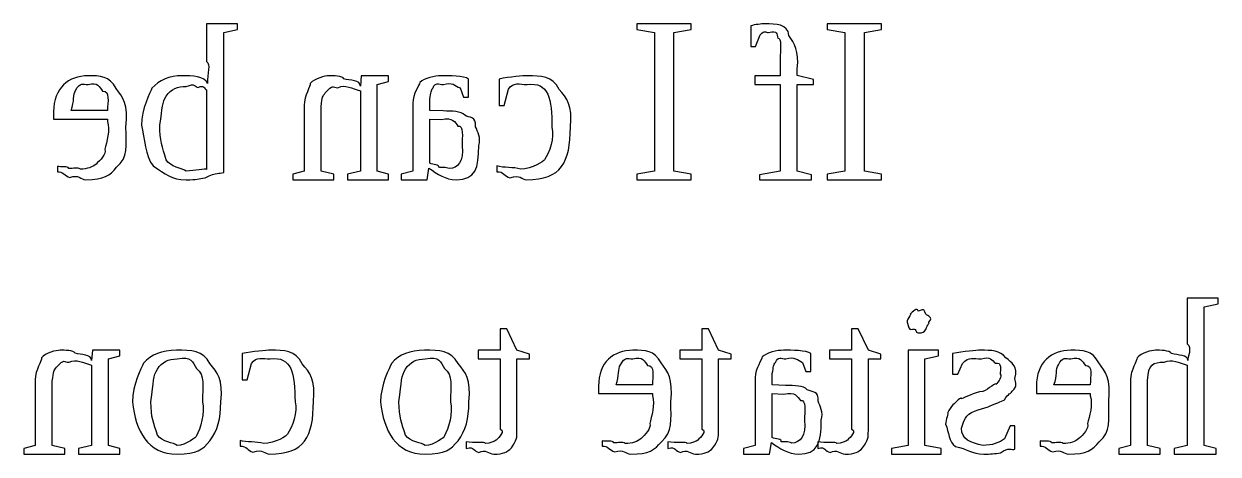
# Model space of a CAD drawing. Header units: millimetres. Extents: x 21 to 196, y 128 to 259.
# Drawn here: x 171.51 to 195.82, y 161.7 to 170.46 of the extents above; entities that cross this region are included whole.
import ezdxf

# ---------------------------------------------------------------- set-up
doc = ezdxf.new("R2010")
doc.units = ezdxf.units.MM
doc.layers.get('0').update_dxf_attribs({"linetype": 'CONTINUOUS'})

msp = doc.modelspace()

# ---------------------------------------------------------------- linework, layer by layer
at = {"color": 0}
for p, q in [((175.86, 170.462), (175.231, 170.462)), ((175.231, 170.462), (175.231, 169.696)), ((175.86, 170.346), (175.86, 170.462)), ((185.095, 170.462), (183.987, 170.462)), ((183.987, 170.462), (183.987, 170.346)), ((185.095, 170.346), (185.095, 170.462)), ((186.305, 170.423), (186.305, 169.999)), ((188.97, 170.462), (187.862, 170.462)), ((187.862, 170.462), (187.862, 170.346)), ((188.97, 170.346), (188.97, 170.462)), ((175.579, 170.285), (175.86, 170.346)), ((175.579, 167.436), (175.579, 170.285)), ((183.987, 170.346), (184.346, 170.285)), ((184.346, 170.285), (184.346, 167.463)), ((184.743, 170.285), (185.095, 170.346)), ((184.743, 167.463), (184.743, 170.285)), ((186.405, 169.999), (186.498, 170.241)), ((187.862, 170.346), (188.221, 170.285)), ((188.221, 170.285), (188.221, 167.463)), ((188.618, 170.285), (188.97, 170.346)), ((188.618, 167.463), (188.618, 170.285)), ((186.305, 169.999), (186.405, 169.999)), ((186.906, 169.729), (186.906, 169.404)), ((187.253, 169.409), (187.253, 169.547)), ((172.817, 169.227), (172.817, 169.227)), ((178.379, 169.404), (178.362, 169.194)), ((178.936, 169.404), (178.379, 169.404)), ((178.704, 169.227), (178.936, 169.288)), ((178.704, 167.463), (178.704, 169.227)), ((178.936, 169.288), (178.936, 169.404)), ((180.005, 169.404), (180.005, 169.404)), ((180.562, 168.968), (180.562, 169.338)), ((181.185, 169.338), (181.185, 168.797)), ((186.906, 169.404), (186.388, 169.404)), ((186.388, 169.404), (186.388, 169.227)), ((186.388, 169.227), (186.906, 169.227)), ((186.906, 169.227), (186.906, 167.463)), ((187.584, 169.326), (187.253, 169.409)), ((187.253, 169.227), (187.584, 169.227)), ((187.253, 167.463), (187.253, 169.227)), ((187.584, 169.227), (187.584, 169.326)), ((175.231, 169.117), (175.231, 167.496)), ((178.362, 169.1), (178.362, 167.463)), ((179.773, 168.698), (179.773, 168.929)), ((180.391, 169.156), (180.457, 168.968)), ((180.457, 168.968), (180.562, 168.968)), ((181.289, 168.797), (181.372, 169.134)), ((173.214, 168.698), (172.475, 168.698)), ((177.216, 168.803), (177.216, 167.463)), ((177.563, 167.463), (177.563, 168.775)), ((179.426, 168.847), (179.426, 167.463)), ((180.043, 168.687), (179.773, 168.698)), ((181.185, 168.797), (181.289, 168.797)), ((172.117, 168.67), (172.117, 168.522)), ((172.117, 168.522), (173.214, 168.522)), ((173.214, 168.522), (173.214, 168.472)), ((179.773, 168.522), (180.011, 168.511)), ((179.773, 167.623), (179.773, 168.522)), ((174.278, 168.4), (174.278, 168.4)), ((172.194, 167.557), (172.194, 167.447)), ((179.718, 167.287), (179.757, 167.524)), ((181.14, 167.568), (181.14, 167.447)), ((177.216, 167.463), (176.984, 167.403)), ((176.984, 167.403), (176.984, 167.287)), ((176.984, 167.287), (177.817, 167.287)), ((177.817, 167.403), (177.563, 167.463)), ((177.817, 167.287), (177.817, 167.403)), ((178.362, 167.463), (178.098, 167.403)), ((178.098, 167.403), (178.098, 167.287)), ((178.098, 167.287), (178.936, 167.287)), ((178.936, 167.403), (178.704, 167.463)), ((178.936, 167.287), (178.936, 167.403)), ((179.426, 167.463), (179.189, 167.403)), ((179.189, 167.403), (179.189, 167.287)), ((179.189, 167.287), (179.718, 167.287)), ((184.346, 167.463), (183.987, 167.403)), ((183.987, 167.403), (183.987, 167.287)), ((183.987, 167.287), (185.095, 167.287)), ((185.095, 167.403), (184.743, 167.463)), ((185.095, 167.287), (185.095, 167.403)), ((186.906, 167.463), (186.487, 167.386)), ((186.487, 167.386), (186.487, 167.287)), ((186.487, 167.287), (187.54, 167.287)), ((187.54, 167.386), (187.253, 167.463)), ((187.54, 167.287), (187.54, 167.386)), ((188.221, 167.463), (187.862, 167.403)), ((187.862, 167.403), (187.862, 167.287)), ((187.862, 167.287), (188.97, 167.287)), ((188.97, 167.403), (188.618, 167.463)), ((188.97, 167.287), (188.97, 167.403)), ((195.818, 164.871), (195.189, 164.871)), ((195.189, 164.871), (195.189, 163.945)), ((195.818, 164.755), (195.818, 164.871)), ((195.531, 164.695), (195.818, 164.755)), ((195.531, 161.873), (195.531, 164.695)), ((189.486, 164.386), (189.486, 164.386)), ((181.339, 164.248), (181.206, 164.248)), ((181.206, 164.248), (181.206, 163.813)), ((181.548, 163.813), (181.339, 164.248)), ((185.443, 164.248), (185.31, 164.248)), ((185.31, 164.248), (185.31, 163.813)), ((185.652, 163.813), (185.443, 164.248)), ((188.49, 164.248), (188.357, 164.248)), ((188.357, 164.248), (188.357, 163.813)), ((188.699, 163.813), (188.49, 164.248)), ((172.907, 163.813), (172.89, 163.604)), ((173.463, 163.813), (172.907, 163.813)), ((173.232, 163.637), (173.463, 163.697)), ((173.232, 161.873), (173.232, 163.637)), ((173.463, 163.697), (173.463, 163.813)), ((175.955, 163.747), (175.955, 163.207)), ((181.206, 163.813), (180.76, 163.813)), ((180.76, 163.813), (180.76, 163.637)), ((180.76, 163.637), (181.206, 163.637)), ((181.206, 163.637), (181.206, 162.203)), ((181.802, 163.73), (181.548, 163.813)), ((181.548, 162.176), (181.548, 163.637)), ((181.548, 163.637), (181.802, 163.637)), ((181.802, 163.637), (181.802, 163.73)), ((183.908, 163.637), (183.908, 163.637)), ((185.31, 163.813), (184.864, 163.813)), ((184.864, 163.813), (184.864, 163.637)), ((184.864, 163.637), (185.31, 163.637)), ((185.31, 163.637), (185.31, 162.203)), ((185.906, 163.73), (185.652, 163.813)), ((185.652, 162.176), (185.652, 163.637)), ((185.652, 163.637), (185.906, 163.637)), ((185.906, 163.637), (185.906, 163.73)), ((186.975, 163.813), (186.975, 163.813)), ((187.532, 163.377), (187.532, 163.747)), ((188.357, 163.813), (187.911, 163.813)), ((187.911, 163.813), (187.911, 163.637)), ((187.911, 163.637), (188.357, 163.637)), ((188.357, 163.637), (188.357, 162.203)), ((188.952, 163.73), (188.699, 163.813)), ((188.699, 162.176), (188.699, 163.637)), ((188.699, 163.637), (188.952, 163.637)), ((188.952, 163.637), (188.952, 163.73)), ((190.125, 163.813), (189.508, 163.813)), ((189.508, 163.813), (189.508, 161.873)), ((189.849, 163.637), (190.125, 163.697)), ((189.849, 161.873), (189.849, 163.637)), ((190.125, 163.697), (190.125, 163.813)), ((190.41, 163.747), (190.41, 163.322)), ((192.819, 163.637), (192.819, 163.637)), ((172.89, 163.51), (172.89, 161.873)), ((176.059, 163.207), (176.142, 163.543)), ((186.744, 163.108), (186.744, 163.339)), ((187.361, 163.565), (187.427, 163.377)), ((187.427, 163.377), (187.532, 163.377)), ((190.521, 163.322), (190.614, 163.543)), ((195.189, 163.51), (195.189, 161.873)), ((171.744, 163.212), (171.744, 161.873)), ((172.091, 161.873), (172.091, 163.184)), ((175.955, 163.207), (176.059, 163.207)), ((184.305, 163.108), (183.566, 163.108)), ((186.396, 163.256), (186.396, 161.873)), ((187.013, 163.096), (186.744, 163.108)), ((190.41, 163.322), (190.521, 163.322)), ((193.216, 163.108), (192.477, 163.108)), ((194.037, 163.212), (194.037, 161.873)), ((194.379, 161.873), (194.379, 163.196)), ((183.207, 163.08), (183.207, 162.931)), ((183.207, 162.931), (184.305, 162.931)), ((184.305, 162.931), (184.305, 162.881)), ((186.744, 162.931), (186.98, 162.92)), ((186.744, 162.033), (186.744, 162.931)), ((192.119, 163.08), (192.119, 162.931)), ((192.119, 162.931), (193.216, 162.931)), ((193.216, 162.931), (193.216, 162.881)), ((173.722, 162.76), (173.722, 162.76)), ((174.097, 162.76), (174.097, 162.76)), ((178.772, 162.76), (178.772, 162.76)), ((179.146, 162.76), (179.146, 162.76)), ((190.934, 162.6), (191.138, 162.661)), ((190.272, 162.308), (190.272, 162.308)), ((191.584, 162.275), (191.469, 162.01)), ((191.684, 162.275), (191.584, 162.275)), ((191.684, 161.796), (191.684, 162.275)), ((175.911, 161.977), (175.911, 161.856)), ((180.517, 161.944), (180.517, 161.812)), ((183.285, 161.966), (183.285, 161.856)), ((184.621, 161.944), (184.621, 161.812)), ((186.688, 161.696), (186.727, 161.933)), ((187.668, 161.944), (187.668, 161.812)), ((192.197, 161.966), (192.197, 161.856)), ((171.744, 161.873), (171.512, 161.812)), ((171.512, 161.812), (171.512, 161.696)), ((171.512, 161.696), (172.344, 161.696)), ((172.344, 161.812), (172.091, 161.873)), ((172.344, 161.696), (172.344, 161.812)), ((172.89, 161.873), (172.625, 161.812)), ((172.625, 161.812), (172.625, 161.696)), ((172.625, 161.696), (173.463, 161.696)), ((173.463, 161.812), (173.232, 161.873)), ((173.463, 161.696), (173.463, 161.812)), ((181.074, 161.696), (181.074, 161.696)), ((185.178, 161.696), (185.178, 161.696)), ((186.396, 161.873), (186.159, 161.812)), ((186.159, 161.812), (186.159, 161.696)), ((186.159, 161.696), (186.688, 161.696)), ((188.225, 161.696), (188.225, 161.696)), ((189.508, 161.873), (189.171, 161.812)), ((189.171, 161.812), (189.171, 161.696)), ((189.171, 161.696), (190.18, 161.696)), ((190.18, 161.812), (189.849, 161.873)), ((190.18, 161.696), (190.18, 161.812)), ((194.037, 161.873), (193.8, 161.812)), ((193.8, 161.812), (193.8, 161.696)), ((193.8, 161.696), (194.638, 161.696)), ((194.638, 161.812), (194.379, 161.873)), ((194.638, 161.696), (194.638, 161.812)), ((195.189, 161.873), (194.925, 161.812)), ((194.925, 161.812), (194.925, 161.696)), ((194.925, 161.696), (195.779, 161.696)), ((195.779, 161.812), (195.531, 161.873)), ((195.779, 161.696), (195.779, 161.812))]:
    msp.add_line(p, q, dxfattribs=at)
for points in [[(186.603, 170.462), (186.515, 170.462), (186.398, 170.448), (186.305, 170.423)], [(187.083, 170.225), (187.063, 170.462), (186.81, 170.462), (186.603, 170.462)], [(186.498, 170.241), (186.6, 170.343), (186.603, 170.285), (186.669, 170.285)], [(186.669, 170.285), (186.872, 170.343), (186.821, 170.247), (186.857, 170.17)], [(186.857, 170.17), (186.942, 170.189), (186.906, 169.945), (186.906, 169.729)], [(187.253, 169.547), (187.29, 169.911), (187.197, 170.066), (187.083, 170.225)], [(175.231, 169.696), (175.324, 169.635), (175.237, 169.464), (175.248, 169.244)], [(172.817, 169.404), (172.424, 169.404), (172.117, 169.158), (172.117, 168.67)], [(172.563, 169.106), (172.66, 169.285), (172.704, 169.227), (172.817, 169.227)], [(173.39, 169.145), (173.255, 169.404), (173.064, 169.404), (172.817, 169.404)], [(172.817, 169.227), (173.02, 169.285), (173.046, 169.18), (173.115, 169.09)], [(174.724, 169.404), (174.486, 169.404), (174.258, 169.318), (174.118, 169.15)], [(174.41, 168.99), (174.512, 169.142), (174.635, 169.189), (174.818, 169.189)], [(175.248, 169.244), (175.195, 169.404), (174.934, 169.404), (174.724, 169.404)], [(174.818, 169.189), (175.011, 169.26), (174.981, 169.18), (175.06, 169.166)], [(175.06, 169.166), (175.169, 169.23), (175.195, 169.135), (175.231, 169.117)], [(177.342, 169.249), (177.352, 169.197), (177.216, 168.997), (177.216, 168.803)], [(177.723, 169.404), (177.639, 169.404), (177.428, 169.351), (177.342, 169.249)], [(177.646, 169.056), (177.811, 169.241), (177.788, 169.161), (177.905, 169.161)], [(178.026, 169.343), (178.007, 169.404), (177.804, 169.404), (177.723, 169.404)], [(177.905, 169.161), (178.054, 169.241), (178.183, 169.14), (178.362, 169.1)], [(178.362, 169.194), (178.362, 169.326), (178.145, 169.306), (178.026, 169.343)], [(179.57, 169.266), (179.568, 169.219), (179.426, 169.034), (179.426, 168.847)], [(180.005, 169.404), (179.873, 169.404), (179.662, 169.357), (179.57, 169.266)], [(179.839, 169.156), (179.888, 169.285), (179.954, 169.227), (180.049, 169.227)], [(180.562, 169.338), (180.468, 169.404), (180.167, 169.404), (180.005, 169.404)], [(180.049, 169.227), (180.225, 169.285), (180.289, 169.202), (180.391, 169.156)], [(181.758, 169.404), (181.689, 169.404), (181.391, 169.382), (181.185, 169.338)], [(181.372, 169.134), (181.475, 169.285), (181.602, 169.227), (181.752, 169.227)], [(181.752, 169.227), (182.199, 169.285), (182.259, 168.935), (182.259, 168.351)], [(182.408, 169.128), (182.265, 169.404), (182.041, 169.404), (181.758, 169.404)], [(172.475, 168.698), (172.545, 168.888), (172.506, 169.025), (172.563, 169.106)], [(173.115, 169.09), (173.273, 169.106), (173.214, 168.87), (173.214, 168.698)], [(173.589, 168.356), (173.641, 168.822), (173.523, 168.971), (173.39, 169.145)], [(174.118, 169.15), (174.085, 169.069), (173.903, 168.733), (173.903, 168.395)], [(174.278, 168.4), (174.336, 168.764), (174.322, 168.861), (174.41, 168.99)], [(177.563, 168.775), (177.584, 168.985), (177.59, 168.986), (177.646, 169.056)], [(179.773, 168.929), (179.8, 169.073), (179.795, 169.107), (179.839, 169.156)], [(182.634, 168.356), (182.684, 168.804), (182.56, 168.947), (182.408, 169.128)], [(180.484, 168.599), (180.406, 168.687), (180.235, 168.683), (180.043, 168.687)], [(173.214, 168.472), (173.273, 168.308), (173.196, 168.045), (173.159, 167.91)], [(180.011, 168.511), (180.241, 168.566), (180.289, 168.458), (180.347, 168.378)], [(180.705, 168.367), (180.726, 168.579), (180.584, 168.547), (180.484, 168.599)], [(173.396, 167.541), (173.641, 167.742), (173.589, 167.981), (173.589, 168.356)], [(173.903, 168.395), (173.968, 168.136), (173.983, 167.758), (174.14, 167.568)], [(174.405, 167.695), (174.336, 167.951), (174.278, 168.088), (174.278, 168.4)], [(180.347, 168.378), (180.472, 168.403), (180.429, 168.161), (180.429, 167.971)], [(180.771, 167.981), (180.818, 168.138), (180.749, 168.264), (180.705, 168.367)], [(181.747, 167.287), (182.45, 167.287), (182.634, 167.642), (182.634, 168.356)], [(182.259, 168.351), (182.317, 168.161), (182.208, 167.827), (182.105, 167.695)], [(180.429, 167.971), (180.472, 167.673), (180.344, 167.513), (180.17, 167.513)], [(180.314, 167.287), (180.699, 167.287), (180.771, 167.518), (180.771, 167.981)], [(173.159, 167.91), (173.196, 167.805), (173.06, 167.676), (172.982, 167.606)], [(172.426, 167.518), (172.417, 167.569), (172.253, 167.542), (172.194, 167.557)], [(172.663, 167.502), (172.605, 167.548), (172.518, 167.507), (172.426, 167.518)], [(172.982, 167.606), (172.92, 167.548), (172.795, 167.502), (172.663, 167.502)], [(172.773, 167.287), (173.145, 167.287), (173.264, 167.371), (173.396, 167.541)], [(174.14, 167.568), (174.397, 167.404), (174.519, 167.287), (174.812, 167.287)], [(174.818, 167.463), (174.739, 167.521), (174.49, 167.541), (174.405, 167.695)], [(175.231, 167.496), (175.209, 167.521), (174.981, 167.463), (174.818, 167.463)], [(179.757, 167.524), (179.932, 167.404), (180.086, 167.287), (180.314, 167.287)], [(179.955, 167.541), (179.98, 167.596), (179.837, 167.59), (179.773, 167.623)], [(180.17, 167.513), (180.097, 167.554), (180.014, 167.521), (179.955, 167.541)], [(181.626, 167.502), (181.471, 167.548), (181.277, 167.524), (181.14, 167.568)], [(182.105, 167.695), (182.111, 167.665), (181.843, 167.502), (181.626, 167.502)], [(172.194, 167.447), (172.303, 167.466), (172.341, 167.364), (172.448, 167.331)], [(172.448, 167.331), (172.634, 167.404), (172.663, 167.287), (172.773, 167.287)], [(174.812, 167.287), (175.044, 167.287), (175.06, 167.299), (175.204, 167.326)], [(175.204, 167.326), (175.449, 167.459), (175.472, 167.392), (175.579, 167.436)], [(181.14, 167.447), (181.281, 167.459), (181.292, 167.355), (181.405, 167.326)], [(181.405, 167.326), (181.623, 167.404), (181.629, 167.287), (181.747, 167.287)], [(189.552, 164.546), (189.615, 164.609), (189.486, 164.448), (189.486, 164.386)], [(189.712, 164.612), (189.703, 164.697), (189.596, 164.59), (189.552, 164.546)], [(189.866, 164.546), (189.825, 164.697), (189.771, 164.612), (189.712, 164.612)], [(189.486, 164.386), (189.497, 164.371), (189.508, 164.276), (189.552, 164.232)], [(189.932, 164.386), (190.03, 164.492), (189.91, 164.502), (189.866, 164.546)], [(189.866, 164.232), (189.913, 164.371), (189.932, 164.327), (189.932, 164.386)], [(189.552, 164.232), (189.703, 164.283), (189.65, 164.166), (189.712, 164.166)], [(189.712, 164.166), (189.825, 164.166), (189.822, 164.188), (189.866, 164.232)], [(195.189, 163.945), (195.297, 163.86), (195.194, 163.672), (195.2, 163.604)], [(171.87, 163.659), (171.88, 163.606), (171.744, 163.406), (171.744, 163.212)], [(172.251, 163.813), (172.166, 163.813), (171.956, 163.761), (171.87, 163.659)], [(172.174, 163.466), (172.339, 163.65), (172.315, 163.57), (172.432, 163.57)], [(172.554, 163.752), (172.534, 163.813), (172.332, 163.813), (172.251, 163.813)], [(172.432, 163.57), (172.581, 163.65), (172.711, 163.55), (172.89, 163.51)], [(172.89, 163.604), (172.89, 163.736), (172.672, 163.715), (172.554, 163.752)], [(174.615, 163.813), (174.323, 163.813), (174.1, 163.725), (173.948, 163.548)], [(174.23, 163.427), (174.327, 163.577), (174.449, 163.637), (174.632, 163.637)], [(175.299, 163.543), (175.158, 163.813), (174.921, 163.813), (174.615, 163.813)], [(174.632, 163.637), (174.927, 163.695), (174.943, 163.57), (175.023, 163.438)], [(176.528, 163.813), (176.459, 163.813), (176.161, 163.791), (175.955, 163.747)], [(176.142, 163.543), (176.246, 163.695), (176.372, 163.637), (176.523, 163.637)], [(176.523, 163.637), (176.969, 163.695), (177.03, 163.344), (177.03, 162.76)], [(177.178, 163.537), (177.035, 163.813), (176.812, 163.813), (176.528, 163.813)], [(179.664, 163.813), (179.372, 163.813), (179.149, 163.725), (178.998, 163.548)], [(179.278, 163.427), (179.377, 163.577), (179.498, 163.637), (179.681, 163.637)], [(180.348, 163.543), (180.207, 163.813), (179.97, 163.813), (179.664, 163.813)], [(179.681, 163.637), (179.976, 163.695), (179.993, 163.57), (180.072, 163.438)], [(183.908, 163.813), (183.515, 163.813), (183.207, 163.568), (183.207, 163.08)], [(183.654, 163.515), (183.75, 163.695), (183.794, 163.637), (183.908, 163.637)], [(184.481, 163.554), (184.346, 163.813), (184.154, 163.813), (183.908, 163.813)], [(183.908, 163.637), (184.11, 163.695), (184.136, 163.59), (184.205, 163.499)], [(186.539, 163.675), (186.538, 163.628), (186.396, 163.444), (186.396, 163.256)], [(186.975, 163.813), (186.843, 163.813), (186.632, 163.766), (186.539, 163.675)], [(186.81, 163.565), (186.858, 163.695), (186.924, 163.637), (187.019, 163.637)], [(187.532, 163.747), (187.438, 163.813), (187.138, 163.813), (186.975, 163.813)], [(187.019, 163.637), (187.196, 163.695), (187.259, 163.612), (187.361, 163.565)], [(190.984, 163.813), (190.894, 163.813), (190.642, 163.791), (190.41, 163.747)], [(190.614, 163.543), (190.762, 163.695), (190.824, 163.637), (191, 163.637)], [(191.496, 163.659), (191.379, 163.813), (191.201, 163.813), (190.984, 163.813)], [(191, 163.637), (191.181, 163.695), (191.221, 163.606), (191.287, 163.548)], [(191.287, 163.548), (191.427, 163.581), (191.381, 163.417), (191.381, 163.322)], [(191.684, 163.24), (191.747, 163.489), (191.622, 163.555), (191.496, 163.659)], [(192.819, 163.813), (192.427, 163.813), (192.119, 163.568), (192.119, 163.08)], [(192.566, 163.515), (192.662, 163.695), (192.706, 163.637), (192.819, 163.637)], [(193.392, 163.554), (193.257, 163.813), (193.066, 163.813), (192.819, 163.813)], [(192.819, 163.637), (193.022, 163.695), (193.048, 163.59), (193.117, 163.499)], [(194.17, 163.659), (194.175, 163.606), (194.037, 163.406), (194.037, 163.212)], [(194.545, 163.813), (194.466, 163.813), (194.255, 163.761), (194.17, 163.659)], [(194.87, 163.747), (194.837, 163.813), (194.633, 163.813), (194.545, 163.813)], [(194.721, 163.57), (194.881, 163.65), (195.01, 163.55), (195.189, 163.51)], [(195.2, 163.604), (195.209, 163.727), (194.995, 163.705), (194.87, 163.747)], [(172.091, 163.184), (172.111, 163.394), (172.119, 163.395), (172.174, 163.466)], [(173.948, 163.548), (173.904, 163.46), (173.722, 163.109), (173.722, 162.76)], [(174.097, 162.76), (174.155, 163.184), (174.141, 163.291), (174.23, 163.427)], [(175.023, 163.438), (175.205, 163.313), (175.145, 163.08), (175.145, 162.76)], [(175.519, 162.76), (175.573, 163.218), (175.446, 163.362), (175.299, 163.543)], [(177.405, 162.766), (177.454, 163.213), (177.33, 163.357), (177.178, 163.537)], [(178.998, 163.548), (178.954, 163.46), (178.772, 163.109), (178.772, 162.76)], [(179.146, 162.76), (179.204, 163.184), (179.19, 163.291), (179.278, 163.427)], [(180.072, 163.438), (180.254, 163.313), (180.194, 163.08), (180.194, 162.76)], [(180.569, 162.76), (180.622, 163.218), (180.496, 163.362), (180.348, 163.543)], [(183.566, 163.108), (183.636, 163.298), (183.596, 163.434), (183.654, 163.515)], [(184.205, 163.499), (184.363, 163.515), (184.305, 163.28), (184.305, 163.108)], [(184.679, 162.766), (184.731, 163.231), (184.613, 163.38), (184.481, 163.554)], [(186.744, 163.339), (186.77, 163.482), (186.765, 163.517), (186.81, 163.565)], [(192.477, 163.108), (192.548, 163.298), (192.508, 163.434), (192.566, 163.515)], [(193.117, 163.499), (193.275, 163.515), (193.216, 163.28), (193.216, 163.108)], [(193.591, 162.766), (193.643, 163.231), (193.525, 163.38), (193.392, 163.554)], [(194.379, 163.196), (194.404, 163.533), (194.493, 163.57), (194.721, 163.57)], [(187.454, 163.008), (187.376, 163.096), (187.205, 163.092), (187.013, 163.096)], [(191.292, 163.113), (191.309, 163.173), (191.146, 163.011), (191.028, 162.975)], [(191.381, 163.322), (191.427, 163.286), (191.352, 163.171), (191.292, 163.113)], [(191.629, 162.981), (191.747, 163.096), (191.684, 163.14), (191.684, 163.24)], [(184.305, 162.881), (184.363, 162.717), (184.287, 162.454), (184.249, 162.319)], [(186.98, 162.92), (187.211, 162.975), (187.259, 162.868), (187.317, 162.788)], [(187.675, 162.777), (187.696, 162.989), (187.554, 162.956), (187.454, 163.008)], [(190.598, 162.821), (190.601, 162.883), (190.47, 162.746), (190.421, 162.699)], [(191.028, 162.975), (190.854, 162.949), (190.664, 162.854), (190.598, 162.821)], [(191.469, 162.804), (191.556, 162.953), (191.593, 162.91), (191.629, 162.981)], [(193.216, 162.881), (193.275, 162.717), (193.198, 162.454), (193.161, 162.319)], [(173.722, 162.76), (173.787, 162.166), (174.026, 161.696), (174.632, 161.696)], [(174.23, 162.082), (174.155, 162.328), (174.097, 162.447), (174.097, 162.76)], [(175.145, 162.76), (175.205, 162.552), (175.104, 162.206), (175.023, 162.071)], [(175.299, 161.966), (175.456, 162.177), (175.519, 162.414), (175.519, 162.76)], [(176.517, 161.696), (177.22, 161.696), (177.405, 162.052), (177.405, 162.766)], [(177.03, 162.76), (177.087, 162.57), (176.979, 162.237), (176.875, 162.104)], [(178.772, 162.76), (178.836, 162.166), (179.075, 161.696), (179.681, 161.696)], [(179.278, 162.082), (179.204, 162.328), (179.146, 162.447), (179.146, 162.76)], [(180.194, 162.76), (180.254, 162.552), (180.154, 162.206), (180.072, 162.071)], [(180.348, 161.966), (180.505, 162.177), (180.569, 162.414), (180.569, 162.76)], [(184.486, 161.95), (184.731, 162.151), (184.679, 162.391), (184.679, 162.766)], [(187.317, 162.788), (187.442, 162.813), (187.399, 162.57), (187.399, 162.38)], [(187.741, 162.391), (187.788, 162.548), (187.719, 162.673), (187.675, 162.777)], [(190.421, 162.699), (190.387, 162.669), (190.337, 162.596), (190.311, 162.534)], [(191.138, 162.661), (191.298, 162.74), (191.4, 162.756), (191.469, 162.804)], [(193.398, 161.95), (193.643, 162.151), (193.591, 162.391), (193.591, 162.766)], [(187.399, 162.38), (187.442, 162.082), (187.314, 161.922), (187.14, 161.922)], [(187.284, 161.696), (187.67, 161.696), (187.741, 161.928), (187.741, 162.391)], [(190.311, 162.534), (190.336, 162.545), (190.272, 162.396), (190.272, 162.308)], [(190.592, 162.226), (190.667, 162.457), (190.707, 162.523), (190.934, 162.6)], [(181.206, 162.203), (181.321, 162.173), (181.179, 162.034), (181.124, 161.983)], [(181.433, 161.823), (181.548, 161.983), (181.548, 162.024), (181.548, 162.176)], [(184.249, 162.319), (184.287, 162.214), (184.15, 162.085), (184.073, 162.016)], [(185.31, 162.203), (185.425, 162.173), (185.283, 162.034), (185.228, 161.983)], [(185.536, 161.823), (185.652, 161.983), (185.652, 162.024), (185.652, 162.176)], [(188.357, 162.203), (188.472, 162.173), (188.33, 162.034), (188.274, 161.983)], [(188.583, 161.823), (188.699, 161.983), (188.699, 162.024), (188.699, 162.176)], [(190.272, 162.308), (190.336, 162.137), (190.339, 161.953), (190.471, 161.851)], [(191.033, 161.873), (190.784, 161.931), (190.592, 161.99), (190.592, 162.226)], [(193.161, 162.319), (193.198, 162.214), (193.062, 162.085), (192.985, 162.016)], [(174.632, 161.873), (174.566, 161.931), (174.318, 161.942), (174.23, 162.082)], [(175.023, 162.071), (175.04, 162.049), (174.808, 161.873), (174.632, 161.873)], [(174.632, 161.696), (175.04, 161.696), (175.149, 161.786), (175.299, 161.966)], [(176.396, 161.911), (176.241, 161.957), (176.047, 161.933), (175.911, 161.977)], [(176.875, 162.104), (176.881, 162.074), (176.614, 161.911), (176.396, 161.911)], [(179.681, 161.873), (179.615, 161.931), (179.367, 161.942), (179.278, 162.082)], [(180.072, 162.071), (180.089, 162.049), (179.857, 161.873), (179.681, 161.873)], [(179.681, 161.696), (180.089, 161.696), (180.198, 161.786), (180.348, 161.966)], [(180.909, 161.911), (180.898, 161.957), (180.672, 161.922), (180.517, 161.944)], [(181.124, 161.983), (181.094, 161.957), (180.997, 161.911), (180.909, 161.911)], [(183.516, 161.928), (183.508, 161.979), (183.344, 161.951), (183.285, 161.966)], [(183.753, 161.911), (183.695, 161.957), (183.608, 161.917), (183.516, 161.928)], [(184.073, 162.016), (184.011, 161.957), (183.885, 161.911), (183.753, 161.911)], [(183.864, 161.696), (184.235, 161.696), (184.354, 161.78), (184.486, 161.95)], [(185.013, 161.911), (185.002, 161.957), (184.775, 161.922), (184.621, 161.944)], [(185.228, 161.983), (185.197, 161.957), (185.101, 161.911), (185.013, 161.911)], [(186.727, 161.933), (186.902, 161.814), (187.056, 161.696), (187.284, 161.696)], [(186.925, 161.95), (186.95, 162.005), (186.807, 161.999), (186.744, 162.033)], [(187.14, 161.922), (187.067, 161.963), (186.985, 161.931), (186.925, 161.95)], [(188.059, 161.911), (188.049, 161.957), (187.822, 161.922), (187.668, 161.944)], [(188.274, 161.983), (188.244, 161.957), (188.148, 161.911), (188.059, 161.911)], [(191.469, 162.01), (191.375, 161.931), (191.214, 161.873), (191.033, 161.873)], [(192.428, 161.928), (192.419, 161.979), (192.256, 161.951), (192.197, 161.966)], [(192.665, 161.911), (192.607, 161.957), (192.52, 161.917), (192.428, 161.928)], [(192.985, 162.016), (192.923, 161.957), (192.797, 161.911), (192.665, 161.911)], [(192.775, 161.696), (193.147, 161.696), (193.266, 161.78), (193.398, 161.95)], [(175.911, 161.856), (176.051, 161.869), (176.062, 161.764), (176.175, 161.735)], [(176.175, 161.735), (176.393, 161.814), (176.4, 161.696), (176.517, 161.696)], [(180.517, 161.812), (180.686, 161.858), (180.661, 161.751), (180.771, 161.729)], [(180.771, 161.729), (180.902, 161.814), (180.979, 161.696), (181.074, 161.696)], [(181.074, 161.696), (181.273, 161.696), (181.352, 161.738), (181.433, 161.823)], [(183.285, 161.856), (183.393, 161.875), (183.432, 161.773), (183.538, 161.74)], [(183.538, 161.74), (183.724, 161.814), (183.753, 161.696), (183.864, 161.696)], [(184.621, 161.812), (184.79, 161.858), (184.765, 161.751), (184.875, 161.729)], [(184.875, 161.729), (185.006, 161.814), (185.083, 161.696), (185.178, 161.696)], [(185.178, 161.696), (185.377, 161.696), (185.456, 161.738), (185.536, 161.823)], [(187.668, 161.812), (187.836, 161.858), (187.811, 161.751), (187.922, 161.729)], [(187.922, 161.729), (188.053, 161.814), (188.13, 161.696), (188.225, 161.696)], [(188.225, 161.696), (188.423, 161.696), (188.503, 161.738), (188.583, 161.823)], [(190.471, 161.851), (190.713, 161.814), (190.794, 161.696), (191.05, 161.696)], [(191.05, 161.696), (191.192, 161.696), (191.268, 161.705), (191.391, 161.724)], [(191.391, 161.724), (191.56, 161.853), (191.615, 161.769), (191.684, 161.796)], [(192.197, 161.856), (192.305, 161.875), (192.344, 161.773), (192.45, 161.74)], [(192.45, 161.74), (192.636, 161.814), (192.665, 161.696), (192.775, 161.696)]]:
    msp.add_open_spline(points, degree=3, dxfattribs=at)

doc.saveas('drawing.dxf')
